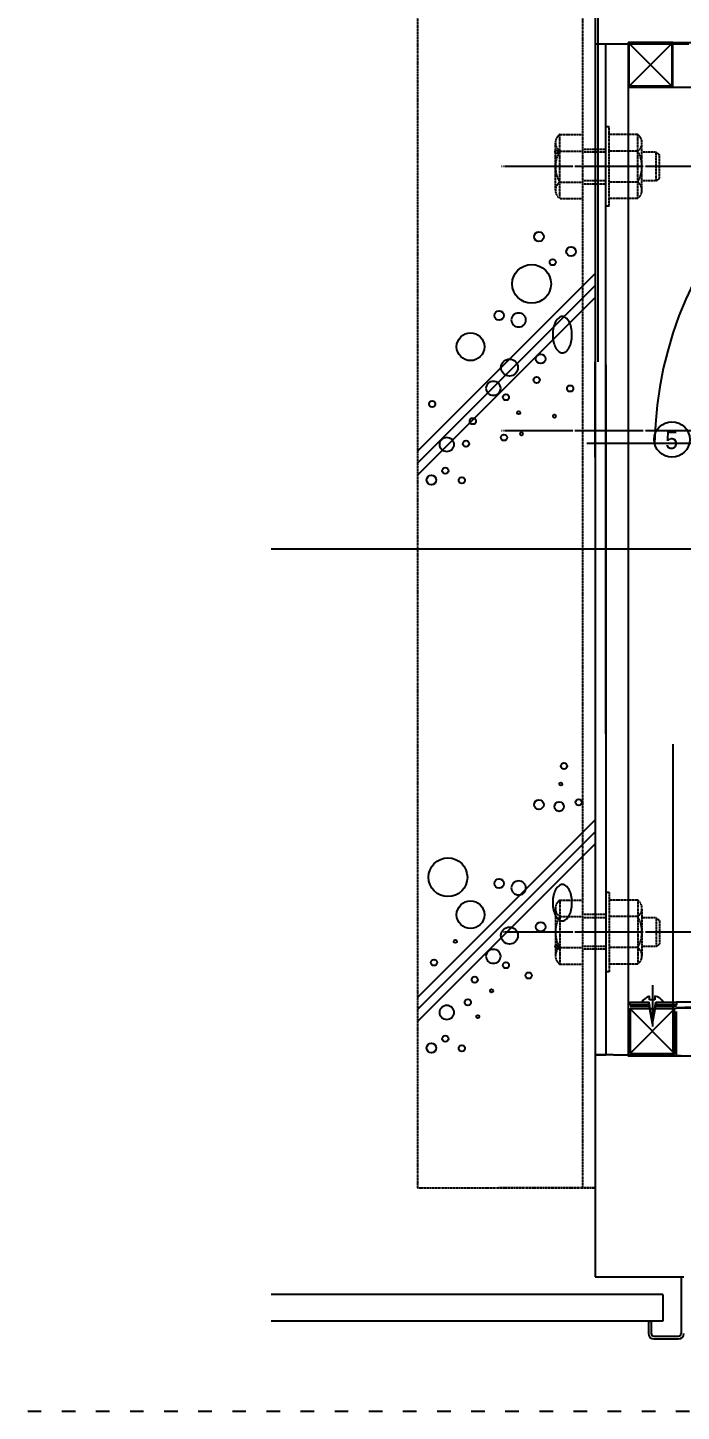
# Model space of a CAD drawing. Header units: millimetres. Extents: x -6941 to 136681, y 2065 to 58366.
# Drawn here: x 44687 to 46986, y 31693 to 36561 of the extents above; entities that cross this region are included whole.
import ezdxf

# ---------------------------------------------------------------- set-up
doc = ezdxf.new("R2010")
doc.units = ezdxf.units.MM
doc.header["$LTSCALE"] = 4
doc.header["$MEASUREMENT"] = 0
for name, pattern in [('ACAD_ISO03W100', [30, 12, -18]), ('CEN', [62, 60, -1, 0, -1]), ('HIDDEN', [0.375, 0.25, -0.125]), ('HIDDENX2', [0.75, 0.5, -0.25])]:
    doc.linetypes.add(name, pattern=pattern)
doc.layers.get('0').update_dxf_attribs({"linetype": 'CONTINUOUS'})
doc.layers.get('DEFPOINTS').update_dxf_attribs({"linetype": 'CONTINUOUS'})
for name, color, linetype in [('2', 3, 'HIDDEN'), ('3', 2, 'CONTINUOUS'), ('4', 4, 'CONTINUOUS'), ('A-DIMS', 7, 'CONTINUOUS'), ('CEN', 1, 'CEN'), ('FIN', 5, 'CONTINUOUS'), ('H', 9, 'CONTINUOUS'), ('STL', 4, 'CONTINUOUS')]:
    doc.layers.add(name, color=color, linetype=linetype)
doc.styles.add('HY울릉도L', font='')
doc.styles.add('굴림', font='')
doc.styles.add('맑은고딕', font='malgun.ttf')
doc.styles.get('HY울릉도L').set_extended_font_data('DotumChe')
doc.styles.get('굴림').set_extended_font_data('Gulim')
doc.dimstyles.new('CDIM', dxfattribs={"dimtxt": 3, "dimasz": 1.5, "dimexe": 2, "dimexo": 1, "dimgap": 1, "dimtad": 1, "dimdec": 0, "dimrnd": 0.5, "dimzin": 0, "dimdsep": 32, "dimlunit": 6, "dimtxsty": 'HY울릉도L', "dimblk1": '_CIDOT', "dimblk2": '_CIDOT', "dimsah": 1, "dimcen": 5.5, "dimclrd": 2, "dimclre": 2, "dimclrt": 7, "dimadec": 0, "dimazin": 0, "dimtfac": 1, "dimtdec": 0, "dimtix": 1, "dimtmove": 2, "dimatfit": 1, "dimldrblk": '_CIDOT', "dimfxl": 1, "dimtolj": 1, "dimtzin": 0, "dimlwd": -1, "dimarcsym": 0})

# ---------------------------------------------------------------- blocks, each defined once
blk = doc.blocks.new('A$C10DD23A7')
at = {"color": 4}
for p, q in [((25, 0), (0, 25)), ((0, 0), (25, 25))]:
    blk.add_line(p, q, dxfattribs=at)
blk.add_lwpolyline([(0, 0), (25, 0), (25, 25), (0, 25)], close=True, dxfattribs=at)
blk = doc.blocks.new('_CIDOT')
at = {"color": 0, "linetype": 'ByBlock'}
blk.add_line((2, 0), (-1, 0), dxfattribs=at)
at = {"color": 0, "linetype": 'ByBlock', "const_width": 0.5}
blk.add_lwpolyline([(-0.25, 0, 1), (0.25, 0, 1)], format="xyb", close=True, dxfattribs=at)
blk = doc.blocks.new('*D51')
at = {"layer": 'A-DIMS', "lineweight": -2, "transparency": 16777216}
for p, q in [((46800.1, 36608.7), (46800.1, 37556.5)), ((51490.7, 36608.7), (51490.7, 37556.5))]:
    blk.add_line(p, q, dxfattribs=at)
at = {"layer": 'A-DIMS', "transparency": 16777216}
blk.add_line((46950.1, 37356.5), (51340.7, 37356.5), dxfattribs=at)
at = {"layer": 'DEFPOINTS', "color": 0, "transparency": 16777216}
for p in [(51490.7, 37356.5), (46800.1, 36508.7), (51490.7, 36508.7)]:
    blk.add_point(p, dxfattribs=at)
at = {"layer": 'A-DIMS', "transparency": 16777216, "xscale": 150, "yscale": 150, "zscale": 150, "rotation": 180}
blk.add_blockref('_CIDOT', (46800.1, 37356.5), dxfattribs=at)
at = {"layer": 'A-DIMS', "transparency": 16777216, "xscale": 150, "yscale": 150, "zscale": 150}
blk.add_blockref('_CIDOT', (51490.7, 37356.5), dxfattribs=at)
at = {"layer": 'A-DIMS', "color": 3, "transparency": 16777216, "insert": (49145.4, 37606.5), "char_height": 300, "attachment_point": 5, "style": '맑은고딕'}
blk.add_mtext('\\A1;B', dxfattribs=at)

msp = doc.modelspace()

# ---------------------------------------------------------------- linework, layer by layer
at = {"color": 6}
for p, q in [((46953.23, 36355.56), (46803.23, 36505.56)), ((46953.23, 36505.56), (46803.23, 36355.56))]:
    msp.add_line(p, q, dxfattribs=at)
at = {"color": 35}
for p, q in [((46956.36, 36352.44), (51337.61, 36352.44)), ((46956.36, 34039.94), (46956.36, 32958.69))]:
    msp.add_line(p, q, dxfattribs=at)
at = {"color": 1}
for p, q in [((46653.75, 35099.31), (49544.38, 35099.31)), ((46885.08, 33192.62), (46885.08, 33046.71))]:
    msp.add_line(p, q, dxfattribs=at)
for p, q in [((46874.78, 33140.65), (46874.78, 33153.15)), ((46893.35, 33154.37), (46893.35, 33140.65)), ((46806.36, 33119.47), (46875.16, 33119.47)), ((46876.65, 33110.09), (46806.36, 33110.09)), ((46835.73, 33122.59), (46835.73, 33119.47)), ((46874.67, 33122.59), (46835.73, 33122.59)), ((46885.24, 33057.89), (46870.32, 33132.58)), ((46885.08, 33056.84), (46873.09, 33132.58)), ((46893.35, 33140.65), (46874.78, 33140.65)), ((46885.08, 33056.84), (46897.07, 33132.58)), ((46885.24, 33057.89), (46898.61, 33132.58)), ((46968.86, 33110.09), (46893.51, 33110.09)), ((46894.99, 33119.47), (46968.86, 33119.47)), ((46968.86, 33122.59), (46895.49, 33122.59)), ((47125.11, 33132.58), (46968.86, 33132.58)), ((46968.86, 32943.06), (46968.86, 33099.31))]:
    msp.add_line(p, q)
at = {"color": 1, "linetype": 'ACAD_ISO03W100'}
msp.add_line((44686.78, 31693.06), (54476.38, 31693.06), dxfattribs=at)
at = {"color": 6}
for points in [[(46800.11, 36352.44), (46956.36, 36352.44), (46956.36, 36508.69), (46800.11, 36508.69)], [(46803.23, 36505.56), (46953.23, 36505.56), (46953.23, 36355.56), (46803.23, 36355.56)]]:
    msp.add_lwpolyline(points, close=True, dxfattribs=at)
msp.add_lwpolyline([(46800.11, 36508.69), (51490.73, 36508.69), (51490.73, 32943.06), (46800.11, 32943.06)], close=True)
for points in [[(46874.57, 33123.2), (46806.36, 33123.2), (46806.36, 33132.58), (46873.09, 33132.58)], [(46897.07, 33132.58), (46968.86, 33132.58), (46968.86, 33123.2), (46895.58, 33123.2)]]:
    msp.add_lwpolyline(points)
at = {"color": 4}
msp.add_circle((46953.2, 35112.48), 62.5, dxfattribs=at)
msp.add_arc((48216.37, 35076.39), 1324.47, 90.26546, 179.00865, dxfattribs=at)
for centre, radius, start, end in [((46885.08, 33110.09), 44.28, 103.44667, 149.47863), ((46885.08, 33110.09), 44.28, 30.52137, 79.2356), ((47032.51, 31802.48), 1312.28, 72.47647, 92.7804), ((47022.93, 31725.26), 1385.89, 73.02091, 92.23596)]:
    msp.add_arc(centre, radius, start, end)
at = {"layer": '2', "color": 0}
for p, q in [((46057.76, 37837.05), (46057.76, 32478.92)), ((46639.01, 37830), (46639.01, 32478.92)), ((46057.76, 32478.92), (46682.76, 32478.92))]:
    msp.add_line(p, q, dxfattribs=at)
at = {"layer": '2', "color": 0, "linetype": 'HIDDEN'}
msp.add_line((46682.76, 32478.92), (46341.51, 32478.92), dxfattribs=at)
at = {"layer": '3', "color": 2, "linetype": 'ByBlock'}
for p, q in [((46701.51, 36504.08), (47012.28, 36504.08)), ((49145.42, 34725.88), (45542.97, 34725.88))]:
    msp.add_line(p, q, dxfattribs=at)
at = {"layer": '3', "color": 2, "linetype": 'HIDDENX2'}
msp.add_line((46995.26, 32943.06), (46682.76, 32947.67), dxfattribs=at)
at = {"layer": '4', "color": 0}
for p, q in [((46682.76, 35050.3), (46682.76, 35385.17)), ((46870.26, 32010.17), (46880.26, 32010.17)), ((46870.26, 32010.17), (46880.26, 32010.17))]:
    msp.add_line(p, q, dxfattribs=at)
at = {"layer": 'CEN', "color": 0}
for p, q in [((47100.26, 36072.83), (46354.01, 36072.83)), ((47100.26, 35143.3), (46354.01, 35143.3)), ((47100.26, 33378.92), (46354.01, 33378.92))]:
    msp.add_line(p, q, dxfattribs=at)
at = {"layer": 'FIN', "color": 0}
for p, q in [((46985.26, 32166.42), (46985.26, 31967.05)), ((46920.88, 32103.92), (45543.38, 32103.92)), ((46920.88, 32103.92), (46920.88, 32010.17)), ((46920.88, 32010.17), (45543.38, 32010.17)), ((46870.26, 32010.17), (46870.26, 31967.05)), ((46880.26, 32010.17), (46880.26, 31967.05)), ((46889.63, 31957.67), (46975.88, 31957.67)), ((46889.63, 31947.67), (46975.88, 31947.67))]:
    msp.add_line(p, q, dxfattribs=at)
for centre, radius, start, end in [((46889.63, 31967.05), 19.38, 180, 270), ((46889.63, 31967.05), 9.38, 180, 270), ((46975.88, 31967.05), 9.38, 270, 0), ((46975.88, 31967.05), 19.38, 270, 0)]:
    msp.add_arc(centre, radius, start, end, dxfattribs=at)
at = {"layer": 'H', "color": 0}
for p, q in [((46057.76, 35071.65), (46682.76, 35696.65)), ((46057.76, 35029.15), (46682.76, 35654.15)), ((46057.76, 34986.65), (46682.76, 35611.65)), ((46057.76, 33149.55), (46682.76, 33774.55)), ((46057.76, 33107.05), (46682.76, 33732.05)), ((46057.76, 33064.55), (46682.76, 33689.55))]:
    msp.add_line(p, q, dxfattribs=at)
for points in [[(46387.76, 35532.9, 0.1041613), (46389.71, 35523.65, 0.1006619), (46395.35, 35515.66, 0.0960785), (46403.69, 35510.4, 0.093071), (46413.69, 35508.53, 0.093071), (46423.69, 35510.4, 0.0960785), (46432.03, 35515.66, 0.1006619), (46437.68, 35523.65, 0.1041613), (46439.63, 35532.9, 0.1041613), (46437.68, 35542.15, 0.1006619), (46432.03, 35550.14, 0.0960785), (46423.69, 35555.4, 0.093071), (46413.69, 35557.28, 0.093071), (46403.69, 35555.4, 0.0960785), (46395.35, 35550.14, 0.1006619), (46389.71, 35542.15, 0.1041613)], [(46534.01, 35481.03, 0.0540206), (46536.79, 35455.31, 0.0678606), (46543.89, 35435.95, 0.1053821), (46556.18, 35421.27, 0.1675209), (46567.76, 35417.28, 0.1675209), (46579.33, 35421.27, 0.1053821), (46591.62, 35435.95, 0.0678606), (46598.72, 35455.31, 0.0540206), (46601.51, 35481.03, 0.0540206), (46598.72, 35506.74, 0.0678606), (46591.62, 35526.1, 0.1053821), (46579.33, 35540.78, 0.1675209), (46567.76, 35544.78, 0.1675209), (46556.18, 35540.78, 0.1053821), (46543.89, 35526.1, 0.0678606), (46536.79, 35506.74, 0.0540206)], [(46299.01, 35292.28, 0.1041613), (46300.96, 35283.02, 0.1006619), (46306.6, 35275.04, 0.0960785), (46314.94, 35269.78, 0.093071), (46324.94, 35267.9, 0.093071), (46334.94, 35269.78, 0.0960785), (46343.28, 35275.04, 0.1006619), (46348.93, 35283.02, 0.1041613), (46350.88, 35292.28, 0.1041613), (46348.93, 35301.53, 0.1006619), (46343.28, 35309.51, 0.0960785), (46334.94, 35314.77, 0.093071), (46324.94, 35316.65, 0.093071), (46314.94, 35314.77, 0.0960785), (46306.6, 35309.51, 0.1006619), (46300.96, 35301.53, 0.1041613)], [(46135.26, 35094.78, 0.1041613), (46137.21, 35085.52, 0.1006619), (46142.85, 35077.54, 0.0960785), (46151.19, 35072.28, 0.093071), (46161.19, 35070.4, 0.093071), (46171.19, 35072.28, 0.0960785), (46179.53, 35077.54, 0.1006619), (46185.18, 35085.52, 0.1041613), (46187.13, 35094.78, 0.1041613), (46185.18, 35104.03, 0.1006619), (46179.53, 35112.01, 0.0960785), (46171.19, 35117.27, 0.093071), (46161.19, 35119.15, 0.093071), (46151.19, 35117.27, 0.0960785), (46142.85, 35112.01, 0.1006619), (46137.21, 35104.03, 0.1041613)], [(46387.76, 33534.55, 0.1041613), (46389.71, 33525.3, 0.1006619), (46395.35, 33517.31, 0.0960785), (46403.69, 33512.05, 0.093071), (46413.69, 33510.17, 0.093071), (46423.69, 33512.05, 0.0960785), (46432.03, 33517.31, 0.1006619), (46437.68, 33525.3, 0.1041613), (46439.63, 33534.55, 0.1041613), (46437.68, 33543.8, 0.1006619), (46432.03, 33551.78, 0.0960785), (46423.69, 33557.05, 0.093071), (46413.69, 33558.92, 0.093071), (46403.69, 33557.05, 0.0960785), (46395.35, 33551.78, 0.1006619), (46389.71, 33543.8, 0.1041613)], [(46534.01, 33482.67, 0.0540206), (46536.79, 33456.96, 0.0678606), (46543.89, 33437.6, 0.1053821), (46556.18, 33422.91, 0.1675209), (46567.76, 33418.92, 0.1675209), (46579.33, 33422.91, 0.1053821), (46591.62, 33437.6, 0.0678606), (46598.72, 33456.96, 0.0540206), (46601.51, 33482.67, 0.0540206), (46598.72, 33508.39, 0.0678606), (46591.62, 33527.75, 0.1053821), (46579.33, 33542.43, 0.1675209), (46567.76, 33546.42, 0.1675209), (46556.18, 33542.43, 0.1053821), (46543.89, 33527.75, 0.0678606), (46536.79, 33508.39, 0.0540206)], [(46299.01, 33293.92, 0.1041613), (46300.96, 33284.67, 0.1006619), (46306.6, 33276.69, 0.0960785), (46314.94, 33271.43, 0.093071), (46324.94, 33269.55, 0.093071), (46334.94, 33271.43, 0.0960785), (46343.28, 33276.69, 0.1006619), (46348.93, 33284.67, 0.1041613), (46350.88, 33293.92, 0.1041613), (46348.93, 33303.18, 0.1006619), (46343.28, 33311.16, 0.0960785), (46334.94, 33316.42, 0.093071), (46324.94, 33318.3, 0.093071), (46314.94, 33316.42, 0.0960785), (46306.6, 33311.16, 0.1006619), (46300.96, 33303.18, 0.1041613)], [(46135.26, 33096.42, 0.1041613), (46137.21, 33087.17, 0.1006619), (46142.85, 33079.19, 0.0960785), (46151.19, 33073.93, 0.093071), (46161.19, 33072.05, 0.093071), (46171.19, 33073.93, 0.0960785), (46179.53, 33079.19, 0.1006619), (46185.18, 33087.17, 0.1041613), (46187.13, 33096.42, 0.1041613), (46185.18, 33105.68, 0.1006619), (46179.53, 33113.66, 0.0960785), (46171.19, 33118.92, 0.093071), (46161.19, 33120.8, 0.093071), (46151.19, 33118.92, 0.0960785), (46142.85, 33113.66, 0.1006619), (46137.21, 33105.68, 0.1041613)]]:
    msp.add_lwpolyline(points, format="xyb", close=True, dxfattribs=at)
for centre, radius in [((46485.26, 35826.03), 16.83), ((46598.38, 35773.53), 16.83), ((46534.01, 35736.03), 10.93), ((46459.63, 35659.78), 68.25), ((46345.26, 35548.53), 16.83), ((46244.63, 35438.53), 48.75), ((46381.51, 35365.4), 30), ((46491.51, 35396.03), 16.83), ((46477.13, 35321.65), 10.93), ((46595.26, 35291.65), 10.93), ((46109.63, 35237.28), 10.93), ((46369.01, 35261.03), 10.93), ((46414.01, 35206.65), 5.47), ((46540.26, 35194.15), 5.47), ((46252.76, 35176.65), 10.93), ((46228.38, 35097.28), 10.93), ((46362.13, 35119.15), 10.93), ((46424.01, 35132.28), 5.47), ((46155.88, 35002.28), 10.93), ((46107.13, 34969.78), 16.83), ((46214.01, 34968.53), 10.93), ((46573.38, 33963.3), 10.93), ((46562.13, 33900.17), 5.47), ((46485.26, 33827.67), 16.83), ((46556.51, 33820.8), 16.83), ((46625.26, 33835.8), 10.93), ((46165.26, 33572.05), 68.25), ((46345.26, 33550.17), 16.83), ((46244.63, 33440.17), 48.75), ((46381.51, 33367.05), 30), ((46491.51, 33397.67), 16.83), ((46190.88, 33346.42), 5.47), ((46116.51, 33272.05), 10.93), ((46369.01, 33262.67), 10.93), ((46259.63, 33211.42), 10.93), ((46449.01, 33226.42), 10.93), ((46319.01, 33172.67), 5.47), ((46235.26, 33132.05), 10.93), ((46270.26, 33081.42), 5.47), ((46155.88, 33003.92), 10.93), ((46107.13, 32971.42), 16.83), ((46214.01, 32970.17), 10.93)]:
    msp.add_circle(centre, radius, dxfattribs=at)
at = {"layer": 'STL', "color": 0}
for p, q in [((46682.76, 38470.71), (46682.76, 32478.92)), ((46692.76, 37689.23), (46692.76, 35385.17)), ((46682.76, 36504.08), (46720.26, 36504.08)), ((46720.26, 34076.58), (46720.26, 36504.08)), ((46720.26, 35375.17), (46720.26, 32947.67)), ((46682.76, 32947.67), (46720.26, 32947.67)), ((46682.76, 32478.92), (46682.76, 32166.42)), ((46682.76, 32166.42), (46995.26, 32166.42))]:
    msp.add_line(p, q, dxfattribs=at)
at = {"layer": 'STL', "color": 0, "linetype": 'HIDDEN'}
for p, q in [((46558.38, 36185.33), (46639.01, 36185.33)), ((46558.38, 35960.33), (46558.38, 36185.33)), ((46732.76, 36212.2), (46720.26, 36212.2)), ((46732.76, 35933.45), (46732.76, 36212.2)), ((46832.76, 36185.33), (46732.76, 36185.33)), ((46832.76, 35960.33), (46832.76, 36185.33)), ((46543.35, 35990.33), (46543.35, 36156.58)), ((46558.38, 36127.2), (46639.01, 36127.2)), ((46720.26, 36132.83), (46639.01, 36132.83)), ((46720.26, 36122.83), (46639.01, 36122.83)), ((46832.76, 36127.2), (46732.76, 36127.2)), ((46847.76, 35990.33), (46847.76, 36156.58)), ((46897.76, 36122.83), (46847.76, 36122.83)), ((46897.76, 36122.83), (46909.01, 36114.62)), ((46897.76, 36022.83), (46897.76, 36122.83)), ((46909.01, 36031.04), (46909.01, 36114.62)), ((46897.76, 36022.83), (46909.01, 36031.04)), ((46558.38, 36017.83), (46639.01, 36017.83)), ((46720.26, 36022.83), (46639.01, 36022.83)), ((46720.26, 36010.33), (46639.01, 36010.33)), ((46832.76, 36017.83), (46732.76, 36017.83)), ((46897.76, 36022.83), (46847.76, 36022.83)), ((46558.38, 35960.33), (46639.01, 35960.33)), ((46732.76, 35933.45), (46720.26, 35933.45)), ((46832.76, 35960.33), (46732.76, 35960.33)), ((46732.76, 33518.3), (46720.26, 33518.3)), ((46732.76, 33518.3), (46732.76, 33239.55)), ((46543.35, 33461.42), (46543.35, 33295.17)), ((46558.38, 33491.42), (46639.01, 33491.42)), ((46558.38, 33491.42), (46558.38, 33266.42)), ((46832.76, 33491.42), (46732.76, 33491.42)), ((46832.76, 33491.42), (46832.76, 33266.42)), ((46847.76, 33461.42), (46847.76, 33295.17)), ((46558.38, 33433.92), (46639.01, 33433.92)), ((46720.26, 33441.42), (46639.01, 33441.42)), ((46720.26, 33428.92), (46639.01, 33428.92)), ((46832.76, 33433.92), (46732.76, 33433.92)), ((46897.76, 33428.92), (46847.76, 33428.92)), ((46897.76, 33428.92), (46909.01, 33420.71)), ((46897.76, 33428.92), (46897.76, 33328.92)), ((46909.01, 33420.71), (46909.01, 33337.13)), ((46558.38, 33324.55), (46639.01, 33324.55)), ((46720.26, 33328.92), (46639.01, 33328.92)), ((46720.26, 33318.92), (46639.01, 33318.92)), ((46832.76, 33324.55), (46732.76, 33324.55)), ((46897.76, 33328.92), (46847.76, 33328.92)), ((46897.76, 33328.92), (46909.01, 33337.13)), ((46558.38, 33266.42), (46639.01, 33266.42)), ((46832.76, 33266.42), (46732.76, 33266.42)), ((46732.76, 33239.55), (46720.26, 33239.55))]:
    msp.add_line(p, q, dxfattribs=at)
at = {"layer": 'STL', "color": 0}
for centre in [(46547.13, 36123.45), (46547.13, 33328.3)]:
    msp.add_circle(centre, 5.47, dxfattribs=at)
at = {"layer": 'STL', "color": 0, "linetype": 'HIDDEN'}
for centre, radius, start, end in [((46578.85, 36156.27), 35.55, 125.15717, 234.84283), ((46812.29, 36156.27), 35.55, 305.15717, 54.84283), ((46650.33, 36072.52), 106.98, 149.25643, 210.74357), ((46740.81, 36072.52), 106.98, 329.25643, 30.74357), ((46578.39, 35989.08), 35.03, 124.83322, 235.16678), ((46812.75, 35989.08), 35.03, 304.83322, 55.16678), ((46578.39, 33462.67), 35.03, 124.83322, 235.16678), ((46812.75, 33462.67), 35.03, 304.83322, 55.16678), ((46650.33, 33379.24), 106.98, 149.25643, 210.74357), ((46740.81, 33379.24), 106.98, 329.25643, 30.74357), ((46578.85, 33295.49), 35.55, 125.15717, 234.84283), ((46812.29, 33295.49), 35.55, 305.15717, 54.84283)]:
    msp.add_arc(centre, radius, start, end, dxfattribs=at)

# ---------------------------------------------------------------- block references
at = {"color": 4, "xscale": 6.25, "yscale": 6.25, "zscale": 6.25}
msp.add_blockref('A$C10DD23A7', (46806.36, 32952.44), dxfattribs=at)

# ---------------------------------------------------------------- texts
at = {"color": 4, "insert": (46929.3, 35140.97), "char_height": 62.5, "width": 85.9332, "attachment_point": 1, "style": '굴림'}
msp.add_mtext('5', dxfattribs=at)

# ---------------------------------------------------------------- dimensions: what is measured, and where the dimension line sits
at = {"layer": 'A-DIMS'}
dim = msp.add_linear_dim(base=(51490.73, 37356.46), p1=(46800.11, 36508.69), p2=(51490.73, 36508.69), text='B', dimstyle='CDIM', override={"dimscale": 100, "dimtxsty": '맑은고딕', "dimclrd": 256, "dimclre": 256, "dimclrt": 3}, dxfattribs=at)
dim.commit()
dim.dimension.update_dxf_attribs({"geometry": '*D51', "text_midpoint": (49145.42, 37606.46)})

doc.saveas('drawing.dxf')
